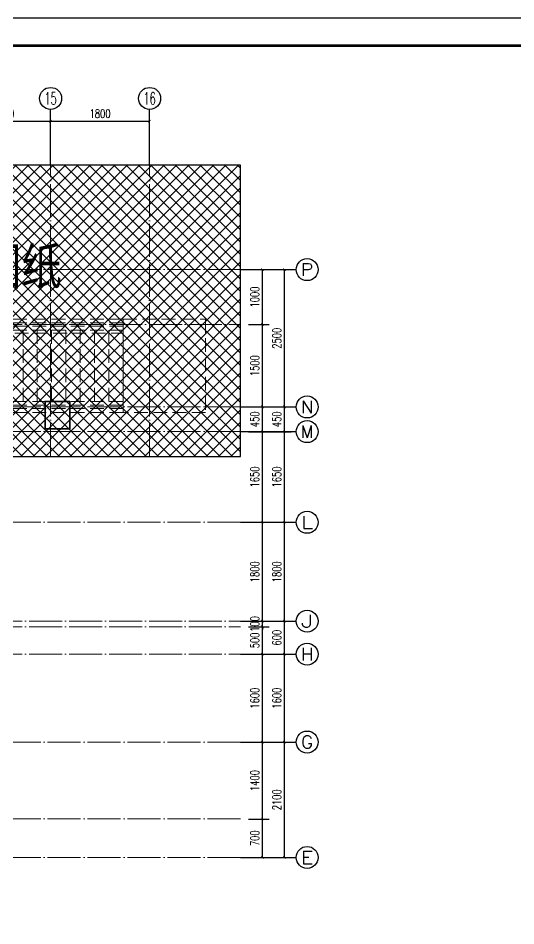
# Model space of a CAD drawing. Extents: x -668857 to 185752, y -270966 to 286822.
# Drawn here: x 26447 to 35495, y 209662 to 226182 of the extents above; entities that cross this region are included whole.
import ezdxf
from ezdxf.enums import TextEntityAlignment as Align

# ---------------------------------------------------------------- set-up
doc = ezdxf.new("R2010")
doc.units = 0
doc.header["$LTSCALE"] = 1000
for name, pattern in [('#P_--_20B1_001_t3$0$DASH', [0.35, 0.25, -0.1]), ('DOTE', [2.42, 2, -0.2, 0.02, -0.2]), ('HIDDEN', [0.375, 0.25, -0.125])]:
    doc.linetypes.add(name, pattern=pattern)
doc.layers.get('0').update_dxf_attribs({"linetype": 'CONTINUOUS'})
doc.layers.get('DEFPOINTS').update_dxf_attribs({"linetype": 'CONTINUOUS'})
for name, color, linetype in [('-TK', 7, 'CONTINUOUS'), ('A-AXIS_TEXT', 7, 'CONTINUOUS'), ('AXIS', 3, 'CONTINUOUS'), ('DIM_SYMB', 3, 'CONTINUOUS'), ('PUB_DIM', 3, 'CONTINUOUS'), ('S-Z柱实线', 6, 'CONTINUOUS'), ('TEXT', 2, 'CONTINUOUS'), ('审核', 1, 'CONTINUOUS'), ('尺寸标注', 86, 'CONTINUOUS')]:
    doc.layers.add(name, color=color, linetype=linetype)
for name, color, linetype, lineweight in [('AXIS_TEXT', 7, 'CONTINUOUS', 20), ('DOTE', 19, 'DOTE', 9), ('STAIR', 2, 'CONTINUOUS', 18), ('填充', 251, 'CONTINUOUS', 5)]:
    doc.layers.add(name, color=color, linetype=linetype, lineweight=lineweight)
doc.styles.add('_TCH_AXIS', font='COMPLEX', dxfattribs={"bigfont": 'GBCBIG'})
doc.styles.add('_TCH_DIM_T3', font='SIMPLEX', dxfattribs={"width": 0.705882, "bigfont": 'GBCBIG'})
doc.styles.add('COMPLEX', font='COMPLEX')
doc.styles.add('黑体', font='simhei.ttf')
doc.dimstyles.new('_TCH_ARCH&&50', dxfattribs={"dimtxt": 157.5, "dimasz": 50, "dimexe": 125, "dimexo": 150, "dimgap": 58.75, "dimtad": 1, "dimdec": 0, "dimzin": 0, "dimdsep": 46, "dimtxsty": '_TCH_DIM_T3', "dimblk": 'ARCHTICK', "dimcen": 0.09, "dimclrt": 7, "dimazin": 0, "dimtfac": 1, "dimtdec": 0, "dimtix": 1, "dimtmove": 2, "dimatfit": 3, "dimldrblk": 'ARCHTICK', "dimfxl": 1, "dimtolj": 1, "dimtzin": 0, "dimarcsym": 0})

# ---------------------------------------------------------------- blocks, each defined once
blk = doc.blocks.new('A1')
blk.add_lwpolyline([(0, 59400), (0, 0), (84100, 0), (84100, 59400)], close=True)
at = {"const_width": 100}
blk.add_lwpolyline([(2500, 58400), (2500, 1000), (83100, 1000), (83100, 58400)], close=True, dxfattribs=at)
blk = doc.blocks.new('DFBFBFBGF')
at = {"layer": 'STAIR', "color": 246, "linetype": '#P_--_20B1_001_t3$0$DASH'}
for p, q in [((293136, 754230), (287317, 754230)), ((293136, 754030), (293136, 754230)), ((293136, 754160), (287317, 754160)), ((293136, 754100), (287317, 754100)), ((293136, 754030), (287317, 754030)), ((293136, 754030), (288716, 754030)), ((288716, 752730), (288716, 754030)), ((288976, 752730), (288976, 754030)), ((289236, 752730), (289236, 754030)), ((289496, 752730), (289496, 754030)), ((289756, 752730), (289756, 754030)), ((290016, 752730), (290016, 754030)), ((290276, 752730), (290276, 754030)), ((290536, 752730), (290536, 754030)), ((290796, 752730), (290796, 754030)), ((291056, 752730), (291056, 754030)), ((291316, 752730), (291316, 754030)), ((291576, 752730), (291576, 754030)), ((291836, 752730), (291836, 754030)), ((292096, 752730), (292096, 754030)), ((292356, 752730), (292356, 754030)), ((292616, 752730), (292616, 754030)), ((292876, 752730), (292876, 754030)), ((293136, 752730), (293136, 754030)), ((288716, 753970), (293136, 753970)), ((293136, 752730), (287317, 752730)), ((293136, 752730), (288716, 752730)), ((293136, 752530), (293136, 752730)), ((293136, 752660), (287317, 752660)), ((293136, 752600), (287317, 752600)), ((293136, 752530), (287317, 752530))]:
    blk.add_line(p, q, dxfattribs=at)
blk.add_lwpolyline([(293136, 754230), (294636, 754230), (294636, 752530), (293136, 752530)], close=True, dxfattribs=at)
at = {"layer": '审核', "color": 58, "linetype": 'HIDDEN', "ltscale": 0.2}
blk.add_line((289519, 752530), (289519, 754230), dxfattribs=at)
blk = doc.blocks.new('_AXISO')
blk.add_circle((0, 0), 0.5)
at = {"layer": 'A-AXIS_TEXT', "style": 'COMPLEX', "width": 1.041667}
blk.add_attdef('A', text='', height=0.56, dxfattribs=at).set_placement((-0.25, -0.28), (0.25, -0.28), align=Align.FIT)
blk = doc.blocks.new('_ArchTick')
at = {"color": 0, "linetype": 'ByBlock', "const_width": 0.15}
blk.add_lwpolyline([(-0.5, -0.5), (0.5, 0.5)], dxfattribs=at)
blk = doc.blocks.new('*D1157')
at = {"layer": 'DEFPOINTS', "color": 0, "transparency": 16777216}
for p in [(30486, 211606), (30886, 211606), (30486, 210906)]:
    blk.add_point(p, dxfattribs=at)
at = {"layer": '尺寸标注', "color": 0, "lineweight": -2, "transparency": 16777216}
for p, q in [((30636, 211606), (31011, 211606)), ((30886, 210906), (30886, 211606)), ((30636, 210906), (31011, 210906))]:
    blk.add_line(p, q, dxfattribs=at)
at = {"layer": '尺寸标注', "color": 0, "lineweight": -2, "transparency": 16777216, "xscale": 50, "yscale": 50, "zscale": 50}
for p, rotation in [((30886, 211606), 90), ((30886, 210906), 270)]:
    blk.add_blockref('_ArchTick', p, dxfattribs=dict(at, rotation=rotation))
at = {"layer": '尺寸标注', "color": 7, "transparency": 16777216, "insert": (30748, 211256), "char_height": 157.5, "attachment_point": 5, "rotation": 90, "style": '_TCH_DIM_T3'}
blk.add_mtext('\\A1;700', dxfattribs=at)
blk = doc.blocks.new('*D1158')
at = {"layer": 'DEFPOINTS', "color": 0, "transparency": 16777216}
for p in [(30486, 213006), (30886, 213006), (30486, 211606)]:
    blk.add_point(p, dxfattribs=at)
at = {"layer": '尺寸标注', "color": 0, "lineweight": -2, "transparency": 16777216}
for p, q in [((30636, 213006), (31011, 213006)), ((30886, 211606), (30886, 213006)), ((30636, 211606), (31011, 211606))]:
    blk.add_line(p, q, dxfattribs=at)
at = {"layer": '尺寸标注', "color": 0, "lineweight": -2, "transparency": 16777216, "xscale": 50, "yscale": 50, "zscale": 50}
for p, rotation in [((30886, 213006), 90), ((30886, 211606), 270)]:
    blk.add_blockref('_ArchTick', p, dxfattribs=dict(at, rotation=rotation))
at = {"layer": '尺寸标注', "color": 7, "transparency": 16777216, "insert": (30748, 212306), "char_height": 157.5, "attachment_point": 5, "rotation": 90, "style": '_TCH_DIM_T3'}
blk.add_mtext('\\A1;1400', dxfattribs=at)
blk = doc.blocks.new('*D1159')
at = {"layer": 'DEFPOINTS', "color": 0, "transparency": 16777216}
for p in [(30486, 214607), (30886, 214607), (30486, 213006)]:
    blk.add_point(p, dxfattribs=at)
at = {"layer": '尺寸标注', "color": 0, "lineweight": -2, "transparency": 16777216}
for p, q in [((30636, 214607), (31011, 214607)), ((30886, 213006), (30886, 214607)), ((30636, 213006), (31011, 213006))]:
    blk.add_line(p, q, dxfattribs=at)
at = {"layer": '尺寸标注', "color": 0, "lineweight": -2, "transparency": 16777216, "xscale": 50, "yscale": 50, "zscale": 50}
for p, rotation in [((30886, 214607), 90), ((30886, 213006), 270)]:
    blk.add_blockref('_ArchTick', p, dxfattribs=dict(at, rotation=rotation))
at = {"layer": '尺寸标注', "color": 7, "transparency": 16777216, "insert": (30748, 213806), "char_height": 157.5, "attachment_point": 5, "rotation": 90, "style": '_TCH_DIM_T3'}
blk.add_mtext('\\A1;1600', dxfattribs=at)
blk = doc.blocks.new('*D1160')
at = {"layer": 'DEFPOINTS', "color": 0, "transparency": 16777216}
for p in [(30486, 215106), (30886, 215106), (30486, 214607)]:
    blk.add_point(p, dxfattribs=at)
at = {"layer": '尺寸标注', "color": 0, "lineweight": -2, "transparency": 16777216}
for p, q in [((30636, 215106), (31011, 215106)), ((30886, 214607), (30886, 215106)), ((30636, 214607), (31011, 214607))]:
    blk.add_line(p, q, dxfattribs=at)
at = {"layer": '尺寸标注', "color": 0, "lineweight": -2, "transparency": 16777216, "xscale": 50, "yscale": 50, "zscale": 50}
for p, rotation in [((30886, 215106), 90), ((30886, 214607), 270)]:
    blk.add_blockref('_ArchTick', p, dxfattribs=dict(at, rotation=rotation))
at = {"layer": '尺寸标注', "color": 7, "transparency": 16777216, "insert": (30748, 214856), "char_height": 157.5, "attachment_point": 5, "rotation": 90, "style": '_TCH_DIM_T3'}
blk.add_mtext('\\A1;500', dxfattribs=at)
blk = doc.blocks.new('*D1161')
at = {"layer": 'DEFPOINTS', "color": 0, "transparency": 16777216}
for p in [(30486, 215206), (30486, 215106), (30886, 215206)]:
    blk.add_point(p, dxfattribs=at)
at = {"layer": '尺寸标注', "color": 0, "lineweight": -2, "transparency": 16777216}
for p, q in [((30636, 215206), (31011, 215206)), ((30636, 215106), (31011, 215106)), ((30886, 215206), (30886, 215256)), ((30886, 215106), (30886, 215206)), ((30886, 215106), (30886, 215056))]:
    blk.add_line(p, q, dxfattribs=at)
at = {"layer": '尺寸标注', "color": 0, "lineweight": -2, "transparency": 16777216, "xscale": 50, "yscale": 50, "zscale": 50}
for p, rotation in [((30886, 215206), 270), ((30886, 215106), 90)]:
    blk.add_blockref('_ArchTick', p, dxfattribs=dict(at, rotation=rotation))
at = {"layer": '尺寸标注', "color": 7, "transparency": 16777216, "insert": (30748, 215156), "char_height": 157.5, "attachment_point": 5, "rotation": 90, "style": '_TCH_DIM_T3'}
blk.add_mtext('\\A1;100', dxfattribs=at)
blk = doc.blocks.new('*D1162')
at = {"layer": 'DEFPOINTS', "color": 0, "transparency": 16777216}
for p in [(30486, 217006), (30886, 217006), (30486, 215206)]:
    blk.add_point(p, dxfattribs=at)
at = {"layer": '尺寸标注', "color": 0, "lineweight": -2, "transparency": 16777216}
for p, q in [((30636, 217006), (31011, 217006)), ((30886, 215206), (30886, 217006)), ((30636, 215206), (31011, 215206))]:
    blk.add_line(p, q, dxfattribs=at)
at = {"layer": '尺寸标注', "color": 0, "lineweight": -2, "transparency": 16777216, "xscale": 50, "yscale": 50, "zscale": 50}
for p, rotation in [((30886, 217006), 90), ((30886, 215206), 270)]:
    blk.add_blockref('_ArchTick', p, dxfattribs=dict(at, rotation=rotation))
at = {"layer": '尺寸标注', "color": 7, "transparency": 16777216, "insert": (30748, 216106), "char_height": 157.5, "attachment_point": 5, "rotation": 90, "style": '_TCH_DIM_T3'}
blk.add_mtext('\\A1;1800', dxfattribs=at)
blk = doc.blocks.new('*D1163')
at = {"layer": 'DEFPOINTS', "color": 0, "transparency": 16777216}
for p in [(30486, 218656), (30886, 218656), (30486, 217006)]:
    blk.add_point(p, dxfattribs=at)
at = {"layer": '尺寸标注', "color": 0, "lineweight": -2, "transparency": 16777216}
for p, q in [((30636, 218656), (31011, 218656)), ((30886, 217006), (30886, 218656)), ((30636, 217006), (31011, 217006))]:
    blk.add_line(p, q, dxfattribs=at)
at = {"layer": '尺寸标注', "color": 0, "lineweight": -2, "transparency": 16777216, "xscale": 50, "yscale": 50, "zscale": 50}
for p, rotation in [((30886, 218656), 90), ((30886, 217006), 270)]:
    blk.add_blockref('_ArchTick', p, dxfattribs=dict(at, rotation=rotation))
at = {"layer": '尺寸标注', "color": 7, "transparency": 16777216, "insert": (30748, 217831), "char_height": 157.5, "attachment_point": 5, "rotation": 90, "style": '_TCH_DIM_T3'}
blk.add_mtext('\\A1;1650', dxfattribs=at)
blk = doc.blocks.new('*D1164')
at = {"layer": 'DEFPOINTS', "color": 0, "transparency": 16777216}
for p in [(30486, 219106), (30886, 219106), (30486, 218656)]:
    blk.add_point(p, dxfattribs=at)
at = {"layer": '尺寸标注', "color": 0, "lineweight": -2, "transparency": 16777216}
for p, q in [((30636, 219106), (31011, 219106)), ((30886, 218656), (30886, 219106)), ((30636, 218656), (31011, 218656))]:
    blk.add_line(p, q, dxfattribs=at)
at = {"layer": '尺寸标注', "color": 0, "lineweight": -2, "transparency": 16777216, "xscale": 50, "yscale": 50, "zscale": 50}
for p, rotation in [((30886, 219106), 90), ((30886, 218656), 270)]:
    blk.add_blockref('_ArchTick', p, dxfattribs=dict(at, rotation=rotation))
at = {"layer": '尺寸标注', "color": 7, "transparency": 16777216, "insert": (30748, 218881), "char_height": 157.5, "attachment_point": 5, "rotation": 90, "style": '_TCH_DIM_T3'}
blk.add_mtext('\\A1;450', dxfattribs=at)
blk = doc.blocks.new('*D1165')
at = {"layer": 'DEFPOINTS', "color": 0, "transparency": 16777216}
for p in [(30486, 220606), (30886, 220606), (30486, 219106)]:
    blk.add_point(p, dxfattribs=at)
at = {"layer": '尺寸标注', "color": 0, "lineweight": -2, "transparency": 16777216}
for p, q in [((30636, 220606), (31011, 220606)), ((30886, 219106), (30886, 220606)), ((30636, 219106), (31011, 219106))]:
    blk.add_line(p, q, dxfattribs=at)
at = {"layer": '尺寸标注', "color": 0, "lineweight": -2, "transparency": 16777216, "xscale": 50, "yscale": 50, "zscale": 50}
for p, rotation in [((30886, 220606), 90), ((30886, 219106), 270)]:
    blk.add_blockref('_ArchTick', p, dxfattribs=dict(at, rotation=rotation))
at = {"layer": '尺寸标注', "color": 7, "transparency": 16777216, "insert": (30748, 219856), "char_height": 157.5, "attachment_point": 5, "rotation": 90, "style": '_TCH_DIM_T3'}
blk.add_mtext('\\A1;1500', dxfattribs=at)
blk = doc.blocks.new('*D1166')
at = {"layer": 'DEFPOINTS', "color": 0, "transparency": 16777216}
for p in [(30486, 221606), (30886, 221606), (30486, 220606)]:
    blk.add_point(p, dxfattribs=at)
at = {"layer": '尺寸标注', "color": 0, "lineweight": -2, "transparency": 16777216}
for p, q in [((30636, 221606), (31011, 221606)), ((30886, 220606), (30886, 221606)), ((30636, 220606), (31011, 220606))]:
    blk.add_line(p, q, dxfattribs=at)
at = {"layer": '尺寸标注', "color": 0, "lineweight": -2, "transparency": 16777216, "xscale": 50, "yscale": 50, "zscale": 50}
for p, rotation in [((30886, 221606), 90), ((30886, 220606), 270)]:
    blk.add_blockref('_ArchTick', p, dxfattribs=dict(at, rotation=rotation))
at = {"layer": '尺寸标注', "color": 7, "transparency": 16777216, "insert": (30748, 221106), "char_height": 157.5, "attachment_point": 5, "rotation": 90, "style": '_TCH_DIM_T3'}
blk.add_mtext('\\A1;1000', dxfattribs=at)
blk = doc.blocks.new('*D1194')
at = {"layer": 'DEFPOINTS', "color": 0, "transparency": 16777216}
for p in [(30486, 213006), (31286, 213006), (30486, 210906)]:
    blk.add_point(p, dxfattribs=at)
at = {"layer": 'PUB_DIM', "color": 0, "lineweight": -2, "transparency": 16777216}
for p, q in [((30636, 213006), (31411, 213006)), ((31286, 210906), (31286, 213006)), ((30636, 210906), (31411, 210906))]:
    blk.add_line(p, q, dxfattribs=at)
at = {"layer": 'PUB_DIM', "color": 0, "lineweight": -2, "transparency": 16777216, "xscale": 50, "yscale": 50, "zscale": 50}
for p, rotation in [((31286, 213006), 90), ((31286, 210906), 270)]:
    blk.add_blockref('_ArchTick', p, dxfattribs=dict(at, rotation=rotation))
at = {"layer": 'PUB_DIM', "color": 7, "transparency": 16777216, "insert": (31148, 211956), "char_height": 157.5, "attachment_point": 5, "rotation": 90, "style": '_TCH_DIM_T3'}
blk.add_mtext('\\A1;2100', dxfattribs=at)
blk = doc.blocks.new('*D1195')
at = {"layer": 'DEFPOINTS', "color": 0, "transparency": 16777216}
for p in [(30486, 214607), (31286, 214607), (30486, 213006)]:
    blk.add_point(p, dxfattribs=at)
at = {"layer": 'PUB_DIM', "color": 0, "lineweight": -2, "transparency": 16777216}
for p, q in [((30636, 214607), (31411, 214607)), ((31286, 213006), (31286, 214607)), ((30636, 213006), (31411, 213006))]:
    blk.add_line(p, q, dxfattribs=at)
at = {"layer": 'PUB_DIM', "color": 0, "lineweight": -2, "transparency": 16777216, "xscale": 50, "yscale": 50, "zscale": 50}
for p, rotation in [((31286, 214607), 90), ((31286, 213006), 270)]:
    blk.add_blockref('_ArchTick', p, dxfattribs=dict(at, rotation=rotation))
at = {"layer": 'PUB_DIM', "color": 7, "transparency": 16777216, "insert": (31148, 213806), "char_height": 157.5, "attachment_point": 5, "rotation": 90, "style": '_TCH_DIM_T3'}
blk.add_mtext('\\A1;1600', dxfattribs=at)
blk = doc.blocks.new('*D1196')
at = {"layer": 'DEFPOINTS', "color": 0, "transparency": 16777216}
for p in [(30486, 215206), (31286, 215206), (30486, 214607)]:
    blk.add_point(p, dxfattribs=at)
at = {"layer": 'PUB_DIM', "color": 0, "lineweight": -2, "transparency": 16777216}
for p, q in [((30636, 215206), (31411, 215206)), ((31286, 214607), (31286, 215206)), ((30636, 214607), (31411, 214607))]:
    blk.add_line(p, q, dxfattribs=at)
at = {"layer": 'PUB_DIM', "color": 0, "lineweight": -2, "transparency": 16777216, "xscale": 50, "yscale": 50, "zscale": 50}
for p, rotation in [((31286, 215206), 90), ((31286, 214607), 270)]:
    blk.add_blockref('_ArchTick', p, dxfattribs=dict(at, rotation=rotation))
at = {"layer": 'PUB_DIM', "color": 7, "transparency": 16777216, "insert": (31148, 214906), "char_height": 157.5, "attachment_point": 5, "rotation": 90, "style": '_TCH_DIM_T3'}
blk.add_mtext('\\A1;600', dxfattribs=at)
blk = doc.blocks.new('*D1197')
at = {"layer": 'DEFPOINTS', "color": 0, "transparency": 16777216}
for p in [(30486, 217006), (31286, 217006), (30486, 215206)]:
    blk.add_point(p, dxfattribs=at)
at = {"layer": 'PUB_DIM', "color": 0, "lineweight": -2, "transparency": 16777216}
for p, q in [((30636, 217006), (31411, 217006)), ((31286, 215206), (31286, 217006)), ((30636, 215206), (31411, 215206))]:
    blk.add_line(p, q, dxfattribs=at)
at = {"layer": 'PUB_DIM', "color": 0, "lineweight": -2, "transparency": 16777216, "xscale": 50, "yscale": 50, "zscale": 50}
for p, rotation in [((31286, 217006), 90), ((31286, 215206), 270)]:
    blk.add_blockref('_ArchTick', p, dxfattribs=dict(at, rotation=rotation))
at = {"layer": 'PUB_DIM', "color": 7, "transparency": 16777216, "insert": (31148, 216106), "char_height": 157.5, "attachment_point": 5, "rotation": 90, "style": '_TCH_DIM_T3'}
blk.add_mtext('\\A1;1800', dxfattribs=at)
blk = doc.blocks.new('*D1198')
at = {"layer": 'DEFPOINTS', "color": 0, "transparency": 16777216}
for p in [(30486, 218656), (31286, 218656), (30486, 217006)]:
    blk.add_point(p, dxfattribs=at)
at = {"layer": 'PUB_DIM', "color": 0, "lineweight": -2, "transparency": 16777216}
for p, q in [((30636, 218656), (31411, 218656)), ((31286, 217006), (31286, 218656)), ((30636, 217006), (31411, 217006))]:
    blk.add_line(p, q, dxfattribs=at)
at = {"layer": 'PUB_DIM', "color": 0, "lineweight": -2, "transparency": 16777216, "xscale": 50, "yscale": 50, "zscale": 50}
for p, rotation in [((31286, 218656), 90), ((31286, 217006), 270)]:
    blk.add_blockref('_ArchTick', p, dxfattribs=dict(at, rotation=rotation))
at = {"layer": 'PUB_DIM', "color": 7, "transparency": 16777216, "insert": (31148, 217831), "char_height": 157.5, "attachment_point": 5, "rotation": 90, "style": '_TCH_DIM_T3'}
blk.add_mtext('\\A1;1650', dxfattribs=at)
blk = doc.blocks.new('*D1199')
at = {"layer": 'DEFPOINTS', "color": 0, "transparency": 16777216}
for p in [(30486, 219106), (31286, 219106), (30486, 218656)]:
    blk.add_point(p, dxfattribs=at)
at = {"layer": 'PUB_DIM', "color": 0, "lineweight": -2, "transparency": 16777216}
for p, q in [((30636, 219106), (31411, 219106)), ((31286, 218656), (31286, 219106)), ((30636, 218656), (31411, 218656))]:
    blk.add_line(p, q, dxfattribs=at)
at = {"layer": 'PUB_DIM', "color": 0, "lineweight": -2, "transparency": 16777216, "xscale": 50, "yscale": 50, "zscale": 50}
for p, rotation in [((31286, 219106), 90), ((31286, 218656), 270)]:
    blk.add_blockref('_ArchTick', p, dxfattribs=dict(at, rotation=rotation))
at = {"layer": 'PUB_DIM', "color": 7, "transparency": 16777216, "insert": (31148, 218881), "char_height": 157.5, "attachment_point": 5, "rotation": 90, "style": '_TCH_DIM_T3'}
blk.add_mtext('\\A1;450', dxfattribs=at)
blk = doc.blocks.new('*D1200')
at = {"layer": 'DEFPOINTS', "color": 0, "transparency": 16777216}
for p in [(30486, 221606), (31286, 221606), (30486, 219106)]:
    blk.add_point(p, dxfattribs=at)
at = {"layer": 'PUB_DIM', "color": 0, "lineweight": -2, "transparency": 16777216}
for p, q in [((30636, 221606), (31411, 221606)), ((31286, 219106), (31286, 221606)), ((30636, 219106), (31411, 219106))]:
    blk.add_line(p, q, dxfattribs=at)
at = {"layer": 'PUB_DIM', "color": 0, "lineweight": -2, "transparency": 16777216, "xscale": 50, "yscale": 50, "zscale": 50}
for p, rotation in [((31286, 221606), 90), ((31286, 219106), 270)]:
    blk.add_blockref('_ArchTick', p, dxfattribs=dict(at, rotation=rotation))
at = {"layer": 'PUB_DIM', "color": 7, "transparency": 16777216, "insert": (31148, 220356), "char_height": 157.5, "attachment_point": 5, "rotation": 90, "style": '_TCH_DIM_T3'}
blk.add_mtext('\\A1;2500', dxfattribs=at)
blk = doc.blocks.new('*D1203')
at = {"layer": 'DEFPOINTS', "color": 0, "transparency": 16777216}
for p in [(27036, 224306), (25336, 223506), (27036, 223506)]:
    blk.add_point(p, dxfattribs=at)
at = {"layer": 'PUB_DIM', "color": 0, "lineweight": -2, "transparency": 16777216}
for p, q in [((25336, 223656), (25336, 224431)), ((27036, 223656), (27036, 224431)), ((25336, 224306), (27036, 224306))]:
    blk.add_line(p, q, dxfattribs=at)
at = {"layer": 'PUB_DIM', "color": 0, "lineweight": -2, "transparency": 16777216, "xscale": 50, "yscale": 50, "zscale": 50, "rotation": 180}
blk.add_blockref('_ArchTick', (25336, 224306), dxfattribs=at)
at = {"layer": 'PUB_DIM', "color": 0, "lineweight": -2, "transparency": 16777216, "xscale": 50, "yscale": 50, "zscale": 50}
blk.add_blockref('_ArchTick', (27036, 224306), dxfattribs=at)
at = {"layer": 'PUB_DIM', "color": 7, "transparency": 16777216, "insert": (26186, 224444), "char_height": 157.5, "attachment_point": 5, "style": '_TCH_DIM_T3'}
blk.add_mtext('\\A1;1700', dxfattribs=at)
blk = doc.blocks.new('*D1204')
at = {"layer": 'DEFPOINTS', "color": 0, "transparency": 16777216}
for p in [(28836, 224306), (27036, 223506), (28836, 223506)]:
    blk.add_point(p, dxfattribs=at)
at = {"layer": 'PUB_DIM', "color": 0, "lineweight": -2, "transparency": 16777216}
for p, q in [((27036, 223656), (27036, 224431)), ((28836, 223656), (28836, 224431)), ((27036, 224306), (28836, 224306))]:
    blk.add_line(p, q, dxfattribs=at)
at = {"layer": 'PUB_DIM', "color": 0, "lineweight": -2, "transparency": 16777216, "xscale": 50, "yscale": 50, "zscale": 50, "rotation": 180}
blk.add_blockref('_ArchTick', (27036, 224306), dxfattribs=at)
at = {"layer": 'PUB_DIM', "color": 0, "lineweight": -2, "transparency": 16777216, "xscale": 50, "yscale": 50, "zscale": 50}
blk.add_blockref('_ArchTick', (28836, 224306), dxfattribs=at)
at = {"layer": 'PUB_DIM', "color": 7, "transparency": 16777216, "insert": (27936, 224444), "char_height": 157.5, "attachment_point": 5, "style": '_TCH_DIM_T3'}
blk.add_mtext('\\A1;1800', dxfattribs=at)

msp = doc.modelspace()

# ---------------------------------------------------------------- hatches: boundary and pattern name
at = {"layer": '填充'}
h = msp.add_hatch(dxfattribs=at)
h.set_pattern_fill('ANSI37', color=196, scale=100, style=0)
h.set_pattern_definition([(45, (-76536.83, 109335.62), (-112.2532, 112.2532), []), (135, (-76536.83, 109335.62), (-112.2532, -112.2532), [])])
h.paths.add_polyline_path([(19535.79, 216906.34), (17935.98, 216906.34), (17935.98, 210006.35), (24135.98, 210006.35), (24135.98, 211506.35), (22385.79, 211506.35), (22385.79, 210806.35), (19685.79, 210806.35), (19685.79, 212906.35), (19235.79, 212906.35), (19235.79, 214706.61), (19535.79, 214706.62)])
h.paths.add_polyline_path([(17935.98, 219206.35), (19535.79, 219206.35), (19535.79, 220706.34), (22535.8, 220706.34), (22535.79, 214706.59), (24135.98, 214706.6), (24135.98, 218206.35), (30485.99, 218206.35), (30485.99, 223506.35), (17935.98, 223506.35)])

# ---------------------------------------------------------------- linework, layer by layer
at = {"layer": 'AXIS'}
for p, q in [((27035.98, 223506.35), (27035.98, 224520.96)), ((28835.98, 223506.35), (28835.98, 224520.96)), ((30485.99, 221606.35), (31500.6, 221606.35)), ((30485.99, 219106.35), (31500.6, 219106.35)), ((30485.99, 218656.35), (31500.6, 218656.35)), ((30485.99, 217006.35), (31500.6, 217006.35)), ((30485.99, 215206.35), (31500.6, 215206.35)), ((30485.99, 214606.62), (31500.6, 214606.62)), ((30485.99, 213006.35), (31500.6, 213006.35)), ((30485.99, 210906.35), (31500.6, 210906.35))]:
    msp.add_line(p, q, dxfattribs=at)
at = {"layer": 'DIM_SYMB'}
msp.add_lwpolyline([(17935.98, 223506.35), (17935.98, 218206.35), (17935.98, 218206.35), (17935.98, 210006.35), (24135.98, 210006.35), (24135.98, 218206.35), (30485.99, 218206.35), (30485.99, 223506.35)], close=True, dxfattribs=at)
at = {"layer": 'DOTE', "linetype": 'DOTE', "ltscale": 0.3}
for p, q in [((27035.98, 218206.35), (27035.98, 223506.35)), ((28835.98, 218206.35), (28835.98, 223506.35)), ((30485.99, 221606.35), (17935.98, 221606.35)), ((17935.98, 220606.34), (30485.99, 220606.34)), ((30485.99, 219106.35), (17935.98, 219106.35)), ((30485.99, 218656.35), (17935.98, 218656.35)), ((30485.99, 217006.35), (17935.98, 217006.35)), ((17935.98, 215206.35), (30485.99, 215206.35)), ((17935.98, 215106.35), (30485.99, 215106.35)), ((17935.98, 214606.62), (30485.99, 214606.62)), ((30485.99, 213006.35), (17935.98, 213006.35)), ((30485.99, 211606.35), (22285.21, 211606.35)), ((30485.99, 210906.35), (17935.98, 210906.35))]:
    msp.add_line(p, q, dxfattribs=at)
at = {"layer": 'S-Z柱实线', "color": 2, "lineweight": 35}
msp.add_lwpolyline([(27385.79, 219206.35), (26935.79, 219206.35), (26935.79, 218706.35), (27385.79, 218706.35)], close=True, dxfattribs=at)

# ---------------------------------------------------------------- block references
at = {"layer": '-TK', "xscale": 0.5, "yscale": 0.5, "zscale": 0.5}
msp.add_blockref('A1', (14490.19, 196482.28), dxfattribs=at)
msp.add_blockref('DFBFBFBGF', (-264780.79, -533523.55))
at = {"layer": 'AXIS'}
ref = msp.add_blockref('_AXISO', (27035.98, 224720.96), dxfattribs=dict(at, xscale=400, yscale=400, zscale=400))
ref.add_attrib('A', '15', dxfattribs={"layer": 'AXIS_TEXT', "height": 226.274, "style": '_TCH_AXIS', "width": 0.724138}).set_placement((26922.85, 224607.82), (27149.12, 224607.82), align=Align.FIT)
ref = msp.add_blockref('_AXISO', (28835.98, 224720.96), dxfattribs=dict(at, xscale=400, yscale=400, zscale=400))
ref.add_attrib('A', '16', dxfattribs={"layer": 'AXIS_TEXT', "height": 226.274, "style": '_TCH_AXIS', "width": 0.724138}).set_placement((28722.85, 224607.82), (28949.12, 224607.82), align=Align.FIT)
ref = msp.add_blockref('_AXISO', (31700.6, 221606.35), dxfattribs=dict(at, xscale=400, yscale=400, zscale=400))
ref.add_attrib('A', 'P', dxfattribs={"layer": 'AXIS_TEXT', "height": 226.27, "style": '_TCH_AXIS', "width": 1.235294}).set_placement((31587.46, 221493.21), (31813.74, 221493.21), align=Align.FIT)
ref = msp.add_blockref('_AXISO', (31700.6, 219106.35), dxfattribs=dict(at, xscale=400, yscale=400, zscale=400))
ref.add_attrib('A', 'N', dxfattribs={"layer": 'AXIS_TEXT', "height": 226.27, "style": '_TCH_AXIS', "width": 1.105263}).set_placement((31587.46, 218993.21), (31813.74, 218993.21), align=Align.FIT)
ref = msp.add_blockref('_AXISO', (31700.6, 218656.35), dxfattribs=dict(at, xscale=400, yscale=400, zscale=400))
ref.add_attrib('A', 'M', dxfattribs={"layer": 'AXIS_TEXT', "height": 226.27, "style": '_TCH_AXIS'}).set_placement((31587.46, 218543.21), (31813.74, 218543.21), align=Align.FIT)
ref = msp.add_blockref('_AXISO', (31700.6, 217006.35), dxfattribs=dict(at, xscale=400, yscale=400, zscale=400))
ref.add_attrib('A', 'L', dxfattribs={"layer": 'AXIS_TEXT', "height": 226.27, "style": '_TCH_AXIS', "width": 1.4}).set_placement((31587.46, 216893.21), (31813.74, 216893.21), align=Align.FIT)
ref = msp.add_blockref('_AXISO', (31700.6, 215206.35), dxfattribs=dict(at, xscale=400, yscale=400, zscale=400))
ref.add_attrib('A', 'J', dxfattribs={"layer": 'AXIS_TEXT', "height": 226.27, "style": '_TCH_AXIS', "width": 1.909091}).set_placement((31587.46, 215093.21), (31813.74, 215093.21), align=Align.FIT)
ref = msp.add_blockref('_AXISO', (31700.6, 214606.62), dxfattribs=dict(at, xscale=400, yscale=400, zscale=400))
ref.add_attrib('A', 'H', dxfattribs={"layer": 'AXIS_TEXT', "height": 226.27, "style": '_TCH_AXIS', "width": 1.05}).set_placement((31587.46, 214493.48), (31813.74, 214493.48), align=Align.FIT)
ref = msp.add_blockref('_AXISO', (31700.6, 213006.35), dxfattribs=dict(at, xscale=400, yscale=400, zscale=400))
ref.add_attrib('A', 'G', dxfattribs={"layer": 'AXIS_TEXT', "height": 226.27, "style": '_TCH_AXIS', "width": 1.166667}).set_placement((31587.46, 212893.21), (31813.74, 212893.21), align=Align.FIT)
ref = msp.add_blockref('_AXISO', (31700.6, 210906.35), dxfattribs=dict(at, xscale=400, yscale=400, zscale=400))
ref.add_attrib('A', 'E', dxfattribs={"layer": 'AXIS_TEXT', "height": 226.27, "style": '_TCH_AXIS', "width": 1.3125}).set_placement((31587.46, 210793.21), (31813.74, 210793.21), align=Align.FIT)

# ---------------------------------------------------------------- texts
at = {"layer": 'TEXT', "color": 2, "style": '黑体', "width": 0.8}
msp.add_text('阴影部分详地库图纸', height=672.945, dxfattribs=at).set_placement((20631.28, 221332.71))

# ---------------------------------------------------------------- dimensions: what is measured, and where the dimension line sits
at = {"layer": 'PUB_DIM'}
for p1, p2, distance, picture, middle in [((25335.98, 223506.35), (27035.98, 223506.35), 799.99, '*D1203', (26185.98, 224443.85)), ((27035.98, 223506.35), (28835.98, 223506.35), 799.99, '*D1204', (27935.98, 224443.85)), ((30485.99, 219106.35), (30485.99, 221606.35), -800, '*D1200', (31148.49, 220356.35)), ((30485.99, 218656.35), (30485.99, 219106.35), -800, '*D1199', (31148.49, 218881.35)), ((30485.99, 217006.35), (30485.99, 218656.35), -800, '*D1198', (31148.49, 217831.35)), ((30485.99, 215206.35), (30485.99, 217006.35), -800, '*D1197', (31148.49, 216106.35)), ((30485.99, 214606.62), (30485.99, 215206.35), -800, '*D1196', (31148.49, 214906.48)), ((30485.99, 213006.35), (30485.99, 214606.62), -800, '*D1195', (31148.49, 213806.48)), ((30485.99, 210906.35), (30485.99, 213006.35), -800, '*D1194', (31148.49, 211956.35))]:
    dim = msp.add_aligned_dim(p1=p1, p2=p2, distance=distance, dimstyle='_TCH_ARCH&&50', dxfattribs=at)
    dim.commit()
    dim.dimension.update_dxf_attribs({"geometry": picture, "text_midpoint": middle})
at = {"layer": '尺寸标注', "color": 106}
for p1, p2, picture, middle in [((30485.99, 220606.34), (30485.99, 221606.35), '*D1166', (30748.49, 221106.35)), ((30485.99, 219106.35), (30485.99, 220606.34), '*D1165', (30748.49, 219856.35)), ((30485.99, 218656.35), (30485.99, 219106.35), '*D1164', (30748.49, 218881.35)), ((30485.99, 217006.35), (30485.99, 218656.35), '*D1163', (30748.49, 217831.35)), ((30485.99, 215206.35), (30485.99, 217006.35), '*D1162', (30748.49, 216106.35)), ((30485.99, 215106.35), (30485.99, 215206.35), '*D1161', (30748.49, 215156.35)), ((30485.99, 214606.62), (30485.99, 215106.35), '*D1160', (30748.49, 214856.48)), ((30485.99, 213006.35), (30485.99, 214606.62), '*D1159', (30748.49, 213806.48)), ((30485.99, 211606.35), (30485.99, 213006.35), '*D1158', (30748.49, 212306.35)), ((30485.99, 210906.35), (30485.99, 211606.35), '*D1157', (30748.49, 211256.35))]:
    dim = msp.add_aligned_dim(p1=p1, p2=p2, distance=-400, dimstyle='_TCH_ARCH&&50', dxfattribs=at)
    dim.commit()
    dim.dimension.update_dxf_attribs({"geometry": picture, "text_midpoint": middle})

doc.saveas('drawing.dxf')
